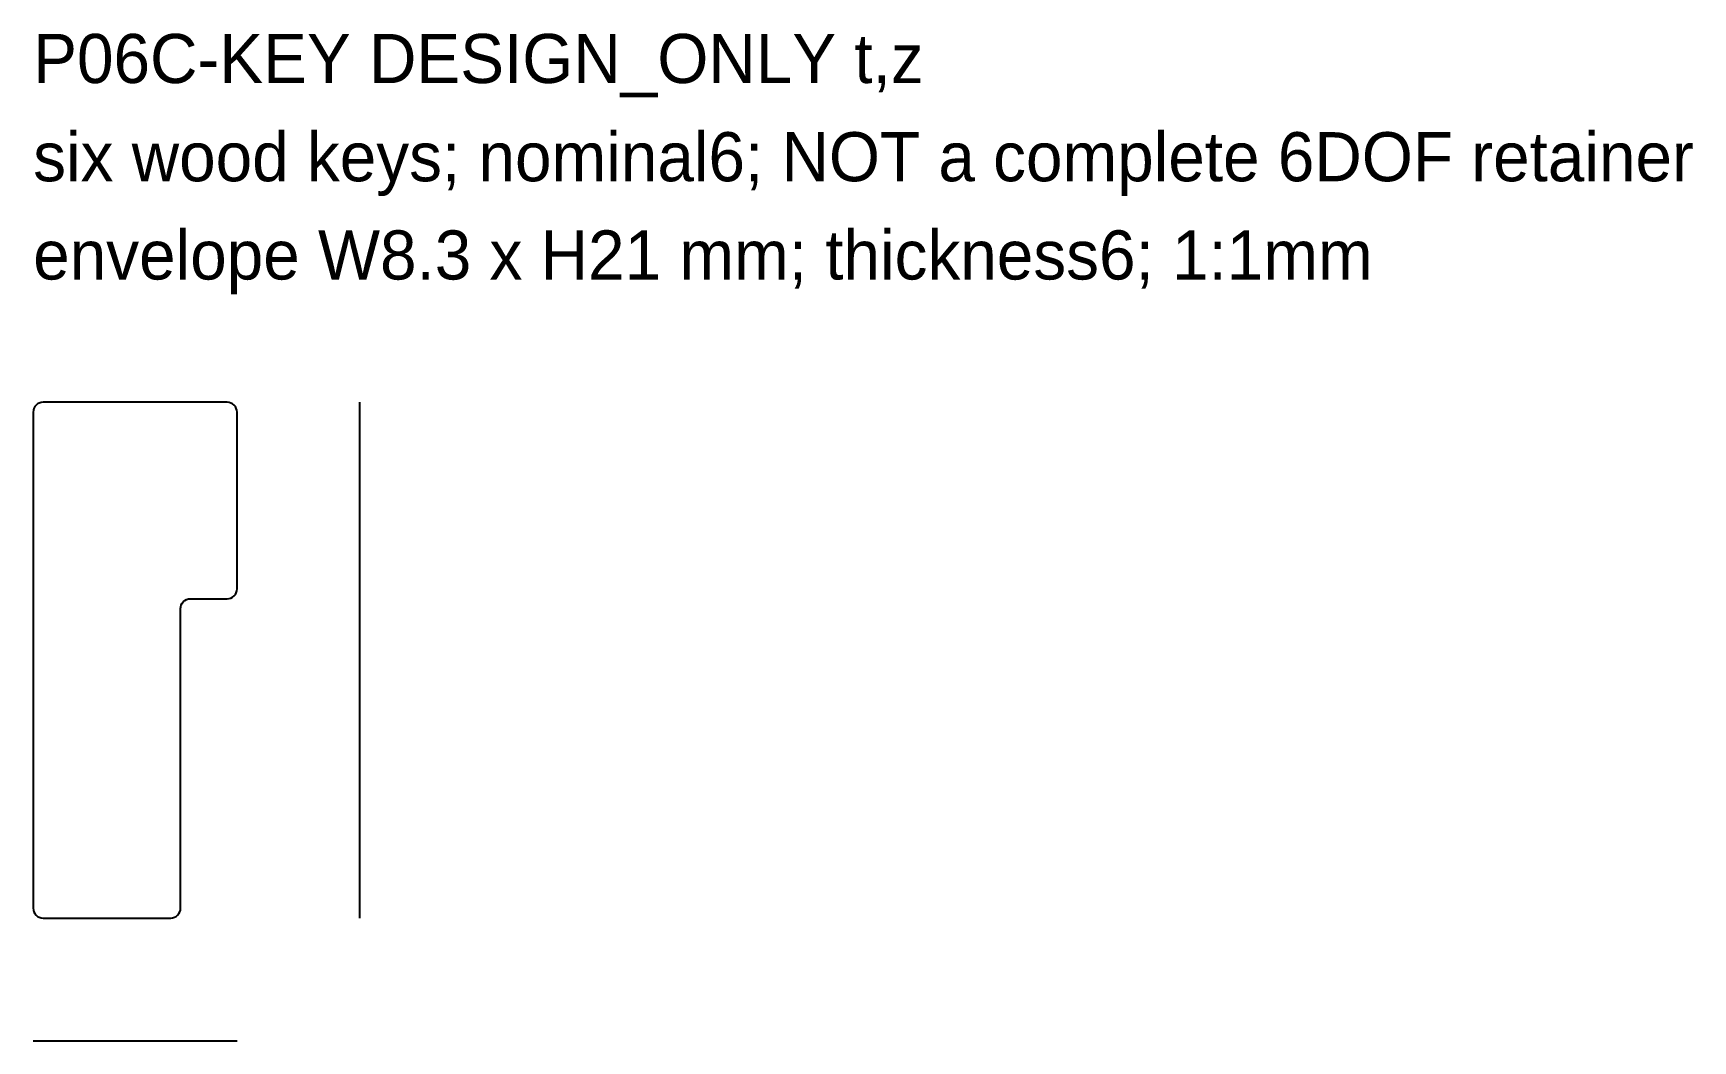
# Model space of a CAD drawing. Header units: millimetres. Extents: x 13.7 to 81.3, y 230 to 271.
import ezdxf

# ---------------------------------------------------------------- set-up
doc = ezdxf.new("R2010")
doc.units = ezdxf.units.MM
doc.layers.add('CUT_DESIGN_ONLY', color=1, linetype='Continuous')
doc.layers.add('NOT_CUT_DIMENSIONS', color=5, linetype='Continuous')

msp = doc.modelspace()

# ---------------------------------------------------------------- linework, layer by layer
at = {"layer": 'CUT_DESIGN_ONLY'}
msp.add_lwpolyline([(19.3, 235), (19.378036, 235.007686), (19.453073, 235.030448), (19.522228, 235.067412), (19.582843, 235.117157), (19.632588, 235.177772), (19.669552, 235.246927), (19.692314, 235.321964), (19.7, 235.4), (19.7, 247.6), (19.707686, 247.678036), (19.730448, 247.753073), (19.767412, 247.822228), (19.817157, 247.882843), (19.877772, 247.932588), (19.946927, 247.969552), (20.021964, 247.992314), (20.1, 248), (21.6, 248), (21.678036, 248.007686), (21.753073, 248.030448), (21.822228, 248.067412), (21.882843, 248.117157), (21.932588, 248.177772), (21.969552, 248.246927), (21.992314, 248.321964), (22, 248.4), (22, 255.6), (21.992314, 255.678036), (21.969552, 255.753073), (21.932588, 255.822228), (21.882843, 255.882843), (21.822228, 255.932588), (21.753073, 255.969552), (21.678036, 255.992314), (21.6, 256), (14.1, 256), (14.021964, 255.992314), (13.946927, 255.969552), (13.877772, 255.932588), (13.817157, 255.882843), (13.767412, 255.822228), (13.730448, 255.753073), (13.707686, 255.678036), (13.7, 255.6), (13.7, 248), (13.7, 235.4), (13.707686, 235.321964), (13.730448, 235.246927), (13.767412, 235.177772), (13.817157, 235.117157), (13.877772, 235.067412), (13.946927, 235.030448), (14.021964, 235.007686), (14.1, 235)], close=True, dxfattribs=at)
at = {"layer": 'NOT_CUT_DIMENSIONS'}
for p, q in [((27, 235), (27, 256)), ((13.7, 230), (22, 230))]:
    msp.add_line(p, q, dxfattribs=at)

# ---------------------------------------------------------------- texts
for s, p in [('P06C-KEY DESIGN_ONLY t,z', (13.7, 269)), ('six wood keys; nominal6; NOT a complete 6DOF retainer', (13.7, 265)), ('envelope W8.3 x H21 mm; thickness6; 1:1mm', (13.7, 261))]:
    msp.add_text(s, height=2, dxfattribs=at).set_placement(p)

doc.saveas('drawing.dxf')
